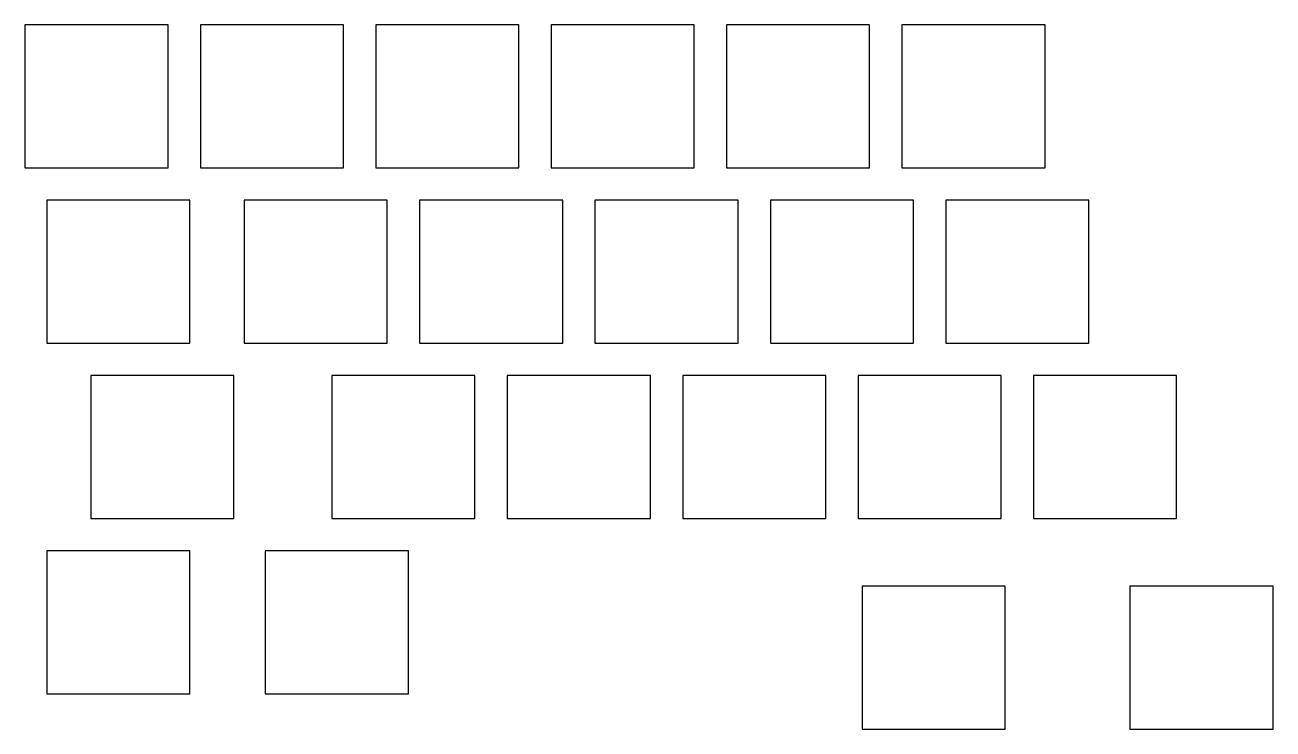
# Model space of a CAD drawing. Header units: millimetres. Extents: x 102 to 237, y -169 to -92.
import ezdxf

# ---------------------------------------------------------------- set-up
doc = ezdxf.new("R2010")
doc.units = ezdxf.units.MM

msp = doc.modelspace()

# ---------------------------------------------------------------- linework, layer by layer
at = {"linetype": 'CONTINUOUS'}
for p, q in [((117.25, -92.25), (101.75, -92.25)), ((101.75, -92.25), (101.75, -107.75)), ((117.25, -107.75), (117.25, -92.25)), ((136.25, -92.25), (120.75, -92.25)), ((120.75, -92.25), (120.75, -107.75)), ((136.25, -107.75), (136.25, -92.25)), ((155.25, -92.25), (139.75, -92.25)), ((139.75, -92.25), (139.75, -107.75)), ((155.25, -107.75), (155.25, -92.25)), ((174.25, -92.25), (158.75, -92.25)), ((158.75, -92.25), (158.75, -107.75)), ((174.25, -107.75), (174.25, -92.25)), ((193.25, -92.25), (177.75, -92.25)), ((177.75, -92.25), (177.75, -107.75)), ((193.25, -107.75), (193.25, -92.25)), ((212.25, -92.25), (196.75, -92.25)), ((196.75, -92.25), (196.75, -107.75)), ((212.25, -107.75), (212.25, -92.25)), ((101.75, -107.75), (117.25, -107.75)), ((120.75, -107.75), (136.25, -107.75)), ((139.75, -107.75), (155.25, -107.75)), ((158.75, -107.75), (174.25, -107.75)), ((177.75, -107.75), (193.25, -107.75)), ((196.75, -107.75), (212.25, -107.75)), ((119.625, -111.25), (104.125, -111.25)), ((104.125, -111.25), (104.125, -126.75)), ((119.625, -126.75), (119.625, -111.25)), ((141, -111.25), (125.5, -111.25)), ((125.5, -111.25), (125.5, -126.75)), ((141, -126.75), (141, -111.25)), ((160, -111.25), (144.5, -111.25)), ((144.5, -111.25), (144.5, -126.75)), ((160, -126.75), (160, -111.25)), ((179, -111.25), (163.5, -111.25)), ((163.5, -111.25), (163.5, -126.75)), ((179, -126.75), (179, -111.25)), ((198, -111.25), (182.5, -111.25)), ((182.5, -111.25), (182.5, -126.75)), ((198, -126.75), (198, -111.25)), ((217, -111.25), (201.5, -111.25)), ((201.5, -111.25), (201.5, -126.75)), ((217, -126.75), (217, -111.25)), ((104.125, -126.75), (119.625, -126.75)), ((125.5, -126.75), (141, -126.75)), ((144.5, -126.75), (160, -126.75)), ((163.5, -126.75), (179, -126.75)), ((182.5, -126.75), (198, -126.75)), ((201.5, -126.75), (217, -126.75)), ((124.375, -130.25), (108.875, -130.25)), ((108.875, -130.25), (108.875, -145.75)), ((124.375, -145.75), (124.375, -130.25)), ((150.5, -130.25), (135, -130.25)), ((135, -130.25), (135, -145.75)), ((150.5, -145.75), (150.5, -130.25)), ((169.5, -130.25), (154, -130.25)), ((154, -130.25), (154, -145.75)), ((169.5, -145.75), (169.5, -130.25)), ((188.5, -130.25), (173, -130.25)), ((173, -130.25), (173, -145.75)), ((188.5, -145.75), (188.5, -130.25)), ((207.5, -130.25), (192, -130.25)), ((192, -130.25), (192, -145.75)), ((207.5, -145.75), (207.5, -130.25)), ((226.5, -130.25), (211, -130.25)), ((211, -130.25), (211, -145.75)), ((226.5, -145.75), (226.5, -130.25)), ((108.875, -145.75), (124.375, -145.75)), ((135, -145.75), (150.5, -145.75)), ((154, -145.75), (169.5, -145.75)), ((173, -145.75), (188.5, -145.75)), ((192, -145.75), (207.5, -145.75)), ((211, -145.75), (226.5, -145.75)), ((119.625, -149.25), (104.125, -149.25)), ((104.125, -149.25), (104.125, -164.75)), ((119.625, -164.75), (119.625, -149.25)), ((143.28, -149.25), (127.78, -149.25)), ((127.78, -149.25), (127.78, -164.75)), ((143.28, -164.75), (143.28, -149.25)), ((207.95, -153.05), (192.45, -153.05)), ((192.45, -153.05), (192.45, -168.55)), ((207.95, -168.55), (207.95, -153.05)), ((236.95, -153.05), (221.45, -153.05)), ((221.45, -153.05), (221.45, -168.55)), ((236.95, -168.55), (236.95, -153.05)), ((104.125, -164.75), (119.625, -164.75)), ((127.78, -164.75), (143.28, -164.75)), ((192.45, -168.55), (207.95, -168.55)), ((221.45, -168.55), (236.95, -168.55))]:
    msp.add_line(p, q, dxfattribs=at)

doc.saveas('drawing.dxf')
